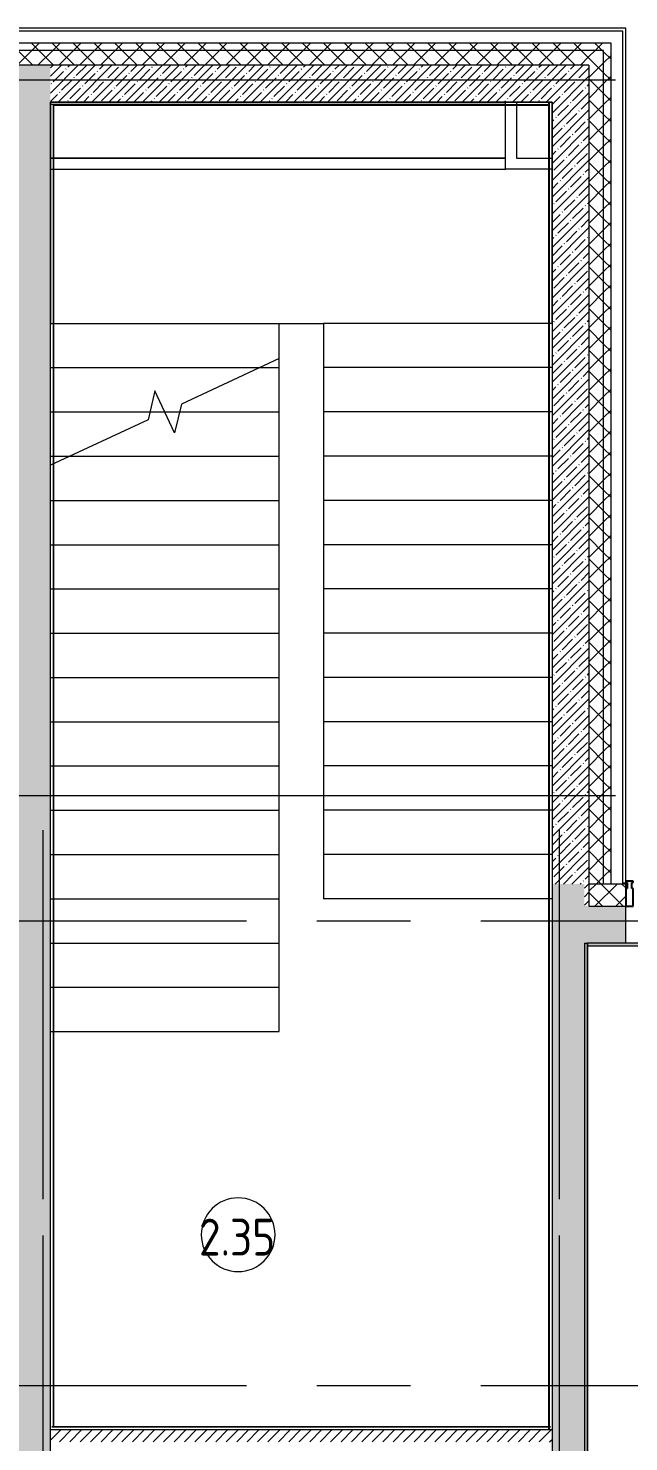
# Model space of a CAD drawing. Header units: millimetres. Extents: x 81566 to 292854, y -8553 to 29000.
# Drawn here: x 89260 to 93330, y 17770 to 27350 of the extents above; entities that cross this region are included whole.
import ezdxf

# ---------------------------------------------------------------- set-up
doc = ezdxf.new("R2010")
doc.units = ezdxf.units.MM
doc.linetypes.add('Осевая', pattern=[3175, 635, -476.25, 1587.5, -476.25])
for name, color, linetype, lineweight in [('A-AREA-IDEN', 7, 'Continuous', 9), ('A-GLAZ-CWMG', 7, 'Continuous', 9), ('A-GLAZ-CWMG-1', 7, 'Continuous', 25), ('A-WALL', 7, 'Continuous', 9), ('I-WALL', 7, 'Continuous', 9), ('S-STRS-1', 7, 'Continuous', 9), ('S-STRS-MBND', 7, 'Continuous', 9), ('Оси', 7, 'Continuous', 9), ('Оси-2', 7, 'Осевая', 9)]:
    doc.layers.add(name, color=color, linetype=linetype, lineweight=lineweight)
doc.layers.add('A-WALL-1', color=9, linetype='Continuous', lineweight=9, true_color=0x808080)
doc.layers.add('A-WALL-FNSH-1', color=9, linetype='Continuous', lineweight=9, true_color=0x808080)
doc.styles.add('GOST Common_1', font='GOST_Common.ttf', dxfattribs={"width": 0.9, "height": 250})
pattern_1 = [(45, (0, 0), (-57.024626, 57.024626), []), (45, (57.025, 0), (-57.024626, 57.024626), [100.806, -20.161, 3.353, -16.808])]
pattern_2 = [(45, (0, 0), (-70.71068, 70.71068), []), (135, (0, 0), (-70.71068, -70.71068), [])]
pattern_3 = [(0, (0, 0), (121.92, 30.48), [10.058, -81.382, 10.058, -81.382, -487.68]), (0, (0, 0), (121.92, 30.48), [-182.88, 10.058, -172.822, 10.058, -81.382, -213.36]), (0, (0, 0), (121.92, 30.48), [-457.2, 10.058, -50.902, 10.058, -142.342]), (120, (45.72, 15.24), (-87.356454, 90.345817), [10.058, -81.382, 10.058, -81.382, -487.68]), (120, (45.72, 15.24), (-87.356454, 90.345817), [-182.88, 10.058, -172.822, 10.058, -81.382, -213.36]), (120, (45.72, 15.24), (-87.356454, 90.345817), [-457.2, 10.058, -50.902, 10.058, -142.342]), (240, (60.96, 76.2), (-34.563546, -120.825817), [10.058, -81.382, 10.058, -81.382, -487.68]), (240, (60.96, 76.2), (-34.563546, -120.825817), [-182.88, 10.058, -172.822, 10.058, -81.382, -213.36]), (240, (60.96, 76.2), (-34.563546, -120.825817), [-457.2, 10.058, -50.902, 10.058, -142.342])]

# ---------------------------------------------------------------- blocks, each defined once
blk = doc.blocks.new('Прямоугольный импост - Импост структурный с накладкой - 170мм-22874499-План расстановки мебели и оборудования 2 этажа в осях 23-33')
at = {"layer": 'A-GLAZ-CWMG-1'}
for p, q in [((0, 160), (-50, 160)), ((-50, 160), (-50, 40)), ((0, 40), (0, 160)), ((-50, 40), (-40, 40)), ((-40, 0), (-50, 0)), ((-50, 0), (-50, -10)), ((-40, 40), (-40, 0)), ((-10, 0), (-10, 40)), ((-10, 40), (0, 40)), ((0, 0), (-10, 0)), ((0, -10), (0, 0)), ((-50, -10), (0, -10))]:
    blk.add_line(p, q, dxfattribs=at)
blk = doc.blocks.new('Зашивка приборов отопления33 - Зашивка приборов отопления-33324347-План расстановки мебели и оборудования 2 этажа в осях 23-33')
at = {"layer": 'A-WALL'}
for p, q in [((124365.9, 19498.8), (121280.9, 19498.8)), ((121280.9, 19136.3), (124365.9, 19136.3)), ((124365.9, 19136.3), (121280.9, 19136.3)), ((121280.9, 19061.3), (124365.9, 19061.3))]:
    blk.add_line(p, q, dxfattribs=at)
blk = doc.blocks.new('Марка_Помещения - Номер-25198446-План расстановки мебели и оборудования 2 этажа в осях 23-33')
at = {"layer": 'A-AREA-IDEN'}
for start, end in [(360, 180), (180, 360)]:
    blk.add_arc((0, 0), 2.5, start, end, dxfattribs=at)

msp = doc.modelspace()

# ---------------------------------------------------------------- hatches: boundary and pattern name
at = {"layer": 'A-WALL'}
h = msp.add_hatch(dxfattribs=at)
h.set_pattern_fill('FP_1', color=256, style=0, pattern_type=2)
h.set_pattern_definition(pattern_2)
h.paths.add_polyline_path([(93060, 27200), (93160, 27200), (93160, 27250), (84890.7, 27250), (84890.7, 27200), (92326.4, 27200)])
h = msp.add_hatch(dxfattribs=at)
h.set_pattern_fill('FP_1', color=256, style=0, pattern_type=2)
h.set_pattern_definition(pattern_2)
h.paths.add_polyline_path([(93210, 21550), (93210, 27250), (93160, 27250), (93160, 21550)])
h = msp.add_hatch(dxfattribs=at)
h.set_pattern_fill('FP_1', color=256, style=0, pattern_type=2)
h.set_pattern_definition(pattern_2)
h.paths.add_polyline_path([(93060, 27100), (93060, 27200), (84890.7, 27200), (84890.7, 27100), (92326.4, 27100)])
h = msp.add_hatch(dxfattribs=at)
h.set_pattern_fill('FP_1', color=256, style=0, pattern_type=2)
h.set_pattern_definition(pattern_2)
h.paths.add_polyline_path([(93160, 21550), (93160, 27200), (93060, 27200), (93060, 21550)])
h = msp.add_hatch(dxfattribs=at)
h.set_pattern_fill('FP_1', color=256, style=0, pattern_type=2)
h.set_pattern_definition(pattern_2)
h.paths.add_polyline_path([(125080, 21400), (125230, 21400), (125230, 21550), (120150.2, 21550), (120150.2, 21400), (124657.8, 21400)])
h.paths.add_polyline_path([(119250.2, 21400), (119250.2, 21550), (117900.4, 21550), (117900.4, 21400), (118838.1, 21400)])
h.paths.add_polyline_path([(117000.4, 21400), (117000.4, 21550), (115600.4, 21550), (115600.4, 21400), (116898.2, 21400)])
h.paths.add_polyline_path([(113300.4, 21400), (113300.4, 21550), (112150, 21550), (112150, 21400), (113018.5, 21400)])
h.paths.add_polyline_path([(111050, 21400), (111250, 21400), (111250, 21550), (109950.4, 21550), (109950.4, 21400), (110432, 21400)])
h.paths.add_polyline_path([(109050.4, 21400), (109050.4, 21550), (107750.4, 21550), (107750.4, 21400), (108492.1, 21400)])
h.paths.add_polyline_path([(106552.2, 21400), (106850.4, 21400), (106850.4, 21550), (105550.2, 21550), (105550.2, 21400), (106050, 21400)])
h.paths.add_polyline_path([(103250.2, 21400), (103250.2, 21550), (102050, 21550), (102050, 21400), (102672.5, 21400)])
h.paths.add_polyline_path([(100800, 21400), (101150, 21400), (101150, 21550), (96610, 21550), (96610, 21400), (100732.6, 21400)])
h.paths.add_polyline_path([(93060, 21400), (93310, 21400), (93310, 21550), (93060, 21550)])
at = {"layer": 'I-WALL'}
h = msp.add_hatch(dxfattribs=at)
h.set_pattern_fill('FP_2', color=256, style=0, pattern_type=2)
h.set_pattern_definition(pattern_1)
h.paths.add_polyline_path([(89410, 17270), (89410, 27100), (89160, 27100), (89160, 17270)])
h = msp.add_hatch(dxfattribs=at)
h.set_pattern_fill('FP_2', color=256, style=0, pattern_type=2)
h.set_pattern_definition(pattern_1)
h.paths.add_polyline_path([(92810, 26850), (92810, 27100), (89410, 27100), (89410, 26850), (92326.4, 26850)])
h = msp.add_hatch(dxfattribs=at)
h.set_pattern_fill('FP_2', color=256, style=0, pattern_type=2)
h.set_pattern_definition(pattern_1)
h.paths.add_polyline_path([(93060, 21400), (93060, 27100), (92810, 27100), (92810, 21550), (93030, 21550), (93030, 21400)])
h = msp.add_hatch(dxfattribs=at)
h.set_pattern_fill('FP_2', color=256, style=0, pattern_type=2)
h.set_pattern_definition(pattern_1)
h.paths.add_polyline_path([(92810, 13620), (93000, 13620), (93000, 13628), (93030, 13628), (93030, 21550), (92810, 21550), (92810, 13640)])
h = msp.add_hatch(dxfattribs=at)
h.set_pattern_fill('FP_2', color=256, style=0, pattern_type=2)
h.set_pattern_definition(pattern_1)
h.paths.add_polyline_path([(100560, 21150), (100560, 21400), (96610, 21400), (96610, 21150), (100086, 21150)])
h.paths.add_polyline_path([(93030, 21150), (93310, 21150), (93310, 21400), (93030, 21400), (93030, 21262.9)])
h = msp.add_hatch(dxfattribs=at)
h.set_pattern_fill('FP_41', color=256, style=0, pattern_type=2)
h.set_pattern_definition(pattern_3)
h.paths.add_polyline_path([(93042, 13628), (93050, 13628), (93050, 21150), (93030, 21150), (93030, 13628)])
h = msp.add_hatch(dxfattribs=at)
h.set_pattern_fill('FP_41', color=256, style=0, pattern_type=2)
h.set_pattern_definition(pattern_3)
h.paths.add_polyline_path([(100559, 21130), (100560, 21130), (100560, 21150), (93050.5, 21150), (93050.5, 21130), (100086, 21130)])
h = msp.add_hatch(dxfattribs=at)
h.set_pattern_fill('FP_5', color=256, style=0, pattern_type=2)
h.set_pattern_definition([(45, (0, 0), (-35.35534, 35.35534), [])])
h.paths.add_polyline_path([(92810, 17770), (92810, 17850), (89410, 17850), (89410, 17770), (92326.4, 17770)])

# ---------------------------------------------------------------- linework, layer by layer
at = {"layer": 'A-WALL'}
for p, q in [((93290, 27330), (84890.7, 27330)), ((93290, 21550), (93290, 27330)), ((93210, 27250), (84890.7, 27250)), ((93210, 21550), (93210, 27250)), ((93160, 27200), (84890.7, 27200)), ((93160, 21550), (93160, 27200)), ((93060, 27100), (93060, 21400)), ((93290, 21558), (93310, 21558)), ((93310, 21550), (93060, 21550)), ((93310, 21553), (93290, 21553)), ((93060, 21400), (93310, 21400)), ((93030, 21150), (93050, 21150)), ((93030, 21150), (93030, 13628))]:
    msp.add_line(p, q, dxfattribs=at)
at = {"layer": 'A-WALL-1'}
for p, q in [((93060, 27100), (84890.7, 27100)), ((93060, 27100), (89160, 27100)), ((89410, 17270), (89410, 26850)), ((89410, 26850), (92810, 26850)), ((92810, 26850), (92810, 17270)), ((93310, 21150), (93310, 21550)), ((100580, 21150), (93050, 21150)), ((93050, 13628), (93050, 21150)), ((93050.5, 21150), (93050.5, 21130)), ((93050.5, 21130), (100560, 21130)), ((92810, 17850), (89410, 17850))]:
    msp.add_line(p, q, dxfattribs=at)
at = {"layer": 'A-WALL-FNSH-1'}
for p, q in [((93310, 27350), (84890.7, 27350)), ((93310, 21550), (93310, 27350)), ((92789, 26830), (89430, 26830)), ((89430, 26830), (89430, 26829)), ((89431, 26829), (92789, 26829)), ((92790, 26450), (92789, 26450)), ((89431, 26419.5), (89430, 26419.5)), ((92790, 25369.6), (92789, 25369.6)), ((92789, 24854.9), (92790, 24854.9)), ((89430, 24397.9), (89430, 23155.2)), ((89431, 23155.2), (89431, 24398.4)), ((89431, 23155.2), (89430, 23155.2)), ((93056.5, 21130), (93056.5, 21129)), ((89430, 17871), (89430, 17870)), ((89430, 17870), (92800, 17870)), ((92800, 17870), (92800, 17871))]:
    msp.add_line(p, q, dxfattribs=at)
at = {"layer": 'I-WALL'}
for p, q in [((89430, 24397.9), (89430, 26829)), ((89431, 26829), (89430, 26829)), ((89431, 26829), (89431, 24398.4)), ((92495, 26395), (92495, 26850)), ((92570, 26850), (92570, 26470)), ((92789, 17850), (92789, 26850)), ((92790, 26850), (92790, 17871)), ((92570, 26470), (92810, 26470)), ((92810, 26395), (92495, 26395)), ((89431, 25550.4), (89430, 25550.4)), ((92789, 25449.6), (92790, 25449.6)), ((89431, 25240.4), (89430, 25240.4)), ((89430, 25140.4), (89431, 25140.4)), ((92790, 24924.6), (92789, 24924.6)), ((89430, 17870.5), (89430, 23155.2)), ((89431, 23155.2), (89431, 17870.5)), ((92789, 22269.6), (92790, 22269.6)), ((92790, 21744.6), (92789, 21744.6)), ((89431, 21350.4), (89430, 21350.4)), ((100559, 21129), (93050, 21129)), ((93051, 21129), (93051, 13640)), ((89431, 20450.4), (89430, 20450.4)), ((89420, 17871), (89420, 17872)), ((89420, 17872), (92800, 17872)), ((92800, 17871), (89420, 17871)), ((89431, 17870.5), (89430, 17870.5)), ((92790, 17870), (92790, 17850)), ((92800, 17872), (92800, 17871))]:
    msp.add_line(p, q, dxfattribs=at)
at = {"layer": 'S-STRS-1'}
for p, q in [((89410, 25350), (90960, 25350)), ((89410, 25350), (90960, 25350)), ((90960, 25350), (91260, 25350)), ((90960, 25111.4), (90960, 25350)), ((92810, 25350), (91260, 25350)), ((91260, 25350), (91260, 25050)), ((92810, 25350), (91260, 25350)), ((90960, 25050), (90960, 25111.4)), ((89410, 25050), (90828.4, 25050)), ((89410, 25050), (90828.4, 25050)), ((90828.4, 25050), (90960, 25050)), ((90828.4, 25050), (90960, 25050)), ((90960, 24750), (90960, 25050)), ((91260, 25050), (91260, 24750)), ((92810, 25050), (91260, 25050)), ((92810, 25050), (91260, 25050)), ((89410, 24750), (90084.6, 24750)), ((89410, 24750), (90084.6, 24750)), ((90084.6, 24750), (90185, 24750)), ((90084.6, 24750), (90185, 24750)), ((90185, 24750), (90285.4, 24750)), ((90185, 24750), (90285.4, 24750)), ((90285.4, 24750), (90960, 24750)), ((90285.4, 24750), (90960, 24750)), ((90960, 24450), (90960, 24750)), ((91260, 24750), (91260, 24450)), ((92810, 24750), (91260, 24750)), ((92810, 24750), (91260, 24750)), ((89410, 24450), (89541.6, 24450)), ((89410, 24450), (89541.6, 24450)), ((89541.6, 24450), (90960, 24450)), ((89541.6, 24450), (90960, 24450)), ((90960, 24150), (90960, 24450)), ((91260, 24450), (91260, 24150)), ((92810, 24450), (91260, 24450)), ((92810, 24450), (91260, 24450)), ((89410, 24150), (90960, 24150)), ((89410, 24150), (90960, 24150)), ((90960, 23850), (90960, 24150)), ((91260, 24150), (91260, 23850)), ((92810, 24150), (91260, 24150)), ((92810, 24150), (91260, 24150)), ((89410, 23850), (90960, 23850)), ((89410, 23850), (90960, 23850)), ((90960, 23550), (90960, 23850)), ((91260, 23850), (91260, 23550)), ((92810, 23850), (91260, 23850)), ((92810, 23850), (91260, 23850)), ((89410, 23550), (90960, 23550)), ((89410, 23550), (90960, 23550)), ((90960, 23250), (90960, 23550)), ((91260, 23550), (91260, 23250)), ((92810, 23550), (91260, 23550)), ((92810, 23550), (91260, 23550)), ((89410, 23250), (90960, 23250)), ((89410, 23250), (90960, 23250)), ((90960, 22950), (90960, 23250)), ((91260, 23250), (91260, 22950)), ((92810, 23250), (91260, 23250)), ((92810, 23250), (91260, 23250)), ((89410, 22950), (90960, 22950)), ((89410, 22950), (90960, 22950)), ((90960, 22650), (90960, 22950)), ((91260, 22950), (91260, 22650)), ((92810, 22950), (91260, 22950)), ((92810, 22950), (91260, 22950)), ((89410, 22650), (90960, 22650)), ((89410, 22650), (90960, 22650)), ((90960, 22350), (90960, 22650)), ((91260, 22650), (91260, 22350)), ((92810, 22650), (91260, 22650)), ((92810, 22650), (91260, 22650)), ((89410, 22350), (90960, 22350)), ((89410, 22350), (90960, 22350)), ((90960, 22050), (90960, 22350)), ((92810, 22350), (91260, 22350)), ((89410, 22050), (90960, 22050)), ((89410, 22050), (90960, 22050)), ((90960, 21750), (90960, 22050)), ((89410, 21750), (90960, 21750)), ((89410, 21750), (90960, 21750)), ((90960, 21450), (90960, 21750)), ((89410, 21450), (90960, 21450)), ((89410, 21450), (90960, 21450)), ((90960, 21150), (90960, 21450)), ((89410, 21150), (90960, 21150)), ((89410, 21150), (90960, 21150)), ((90960, 20850), (90960, 21150)), ((89410, 20850), (90960, 20850)), ((89410, 20850), (90960, 20850)), ((90960, 20550), (90960, 20850)), ((89410, 20550), (90960, 20550)), ((89410, 20550), (90960, 20550))]:
    msp.add_line(p, q, dxfattribs=at)
at = {"layer": 'S-STRS-MBND'}
for p, q in [((89410, 26850), (89410, 25350)), ((92810, 26850), (89410, 26850)), ((92810, 25350), (92810, 26850)), ((89410, 25350), (90960, 25350)), ((89410, 24950), (89410, 25350)), ((89410, 25350), (90960, 25350)), ((90960, 25350), (91260, 25350)), ((90960, 25111.4), (90960, 25350)), ((92810, 25350), (91260, 25350)), ((91260, 25350), (91260, 21450)), ((92810, 25350), (91260, 25350)), ((92810, 25350), (92810, 21450)), ((90960, 25111.4), (90298.3, 24802.8)), ((89410, 25050), (90828.4, 25050)), ((89410, 25050), (90828.4, 25050)), ((92810, 25050), (91260, 25050)), ((92810, 25050), (91260, 25050)), ((90119, 24891.6), (90071.7, 24697.2)), ((90251, 24608.4), (90119, 24891.6)), ((89410, 24750), (90084.6, 24750)), ((89410, 24750), (90084.6, 24750)), ((90185, 24750), (90285.4, 24750)), ((90185, 24750), (90285.4, 24750)), ((90298.3, 24802.8), (90251, 24608.4)), ((92810, 24750), (91260, 24750)), ((92810, 24750), (91260, 24750)), ((90071.7, 24697.2), (89410, 24388.6)), ((89410, 24450), (89541.6, 24450)), ((89410, 24450), (89541.6, 24450)), ((92810, 24450), (91260, 24450)), ((92810, 24450), (91260, 24450)), ((92810, 24150), (91260, 24150)), ((92810, 24150), (91260, 24150)), ((92810, 23850), (91260, 23850)), ((92810, 23850), (91260, 23850)), ((92810, 23550), (91260, 23550)), ((92810, 23550), (91260, 23550)), ((92810, 23250), (91260, 23250)), ((92810, 23250), (91260, 23250)), ((92810, 22950), (91260, 22950)), ((92810, 22950), (91260, 22950)), ((92810, 22650), (91260, 22650)), ((92810, 22650), (91260, 22650)), ((92810, 22350), (91260, 22350)), ((92810, 22350), (91260, 22350)), ((92810, 22050), (91260, 22050)), ((92810, 22050), (91260, 22050)), ((92810, 21750), (91260, 21750)), ((92810, 21750), (91260, 21750)), ((92810, 21450), (91260, 21450))]:
    msp.add_line(p, q, dxfattribs=at)
at = {"layer": 'Оси'}
for p, q in [((90740, 27000), (93240, 27000)), ((90740, 22150), (93240, 22150)), ((89360, 19415.1), (89360, 21915.1)), ((92860, 19415.1), (92860, 21915.1))]:
    msp.add_line(p, q, dxfattribs=at)
at = {"layer": 'Оси-2'}
for p, q in [((84865.6, 27000), (90740, 27000)), ((84865.6, 22150), (90740, 22150)), ((84865.6, 21300), (122580, 21300)), ((89360, 593.7), (89360, 19415.1)), ((92860, 593.7), (92860, 19415.1)), ((84865.6, 18150), (122760, 18150))]:
    msp.add_line(p, q, dxfattribs=at)

# ---------------------------------------------------------------- block references
at = {"layer": 'A-AREA-IDEN', "xscale": 99.99999999999993, "yscale": 99.99999999999993, "zscale": 99.99999999999993}
msp.add_blockref('Марка_Помещения - Номер-25198446-План расстановки мебели и оборудования 2 этажа в осях 23-33', (90682.8, 19173.2), dxfattribs=at)
at = {"layer": 'A-GLAZ-CWMG', "rotation": 180}
msp.add_blockref('Прямоугольный импост - Импост структурный с накладкой - 170мм-22874499-План расстановки мебели и оборудования 2 этажа в осях 23-33', (93310, 21560), dxfattribs=at)
at = {"layer": 'A-WALL'}
msp.add_blockref('Зашивка приборов отопления33 - Зашивка приборов отопления-33324347-План расстановки мебели и оборудования 2 этажа в осях 23-33', (-31870.9, 7333.7), dxfattribs=at)

# ---------------------------------------------------------------- texts
at = {"layer": 'A-AREA-IDEN', "insert": (90417.1, 19281.7), "char_height": 250, "width": 663.797, "attachment_point": 1, "style": 'GOST Common_1'}
msp.add_mtext('2.35', dxfattribs=at)

doc.saveas('drawing.dxf')
